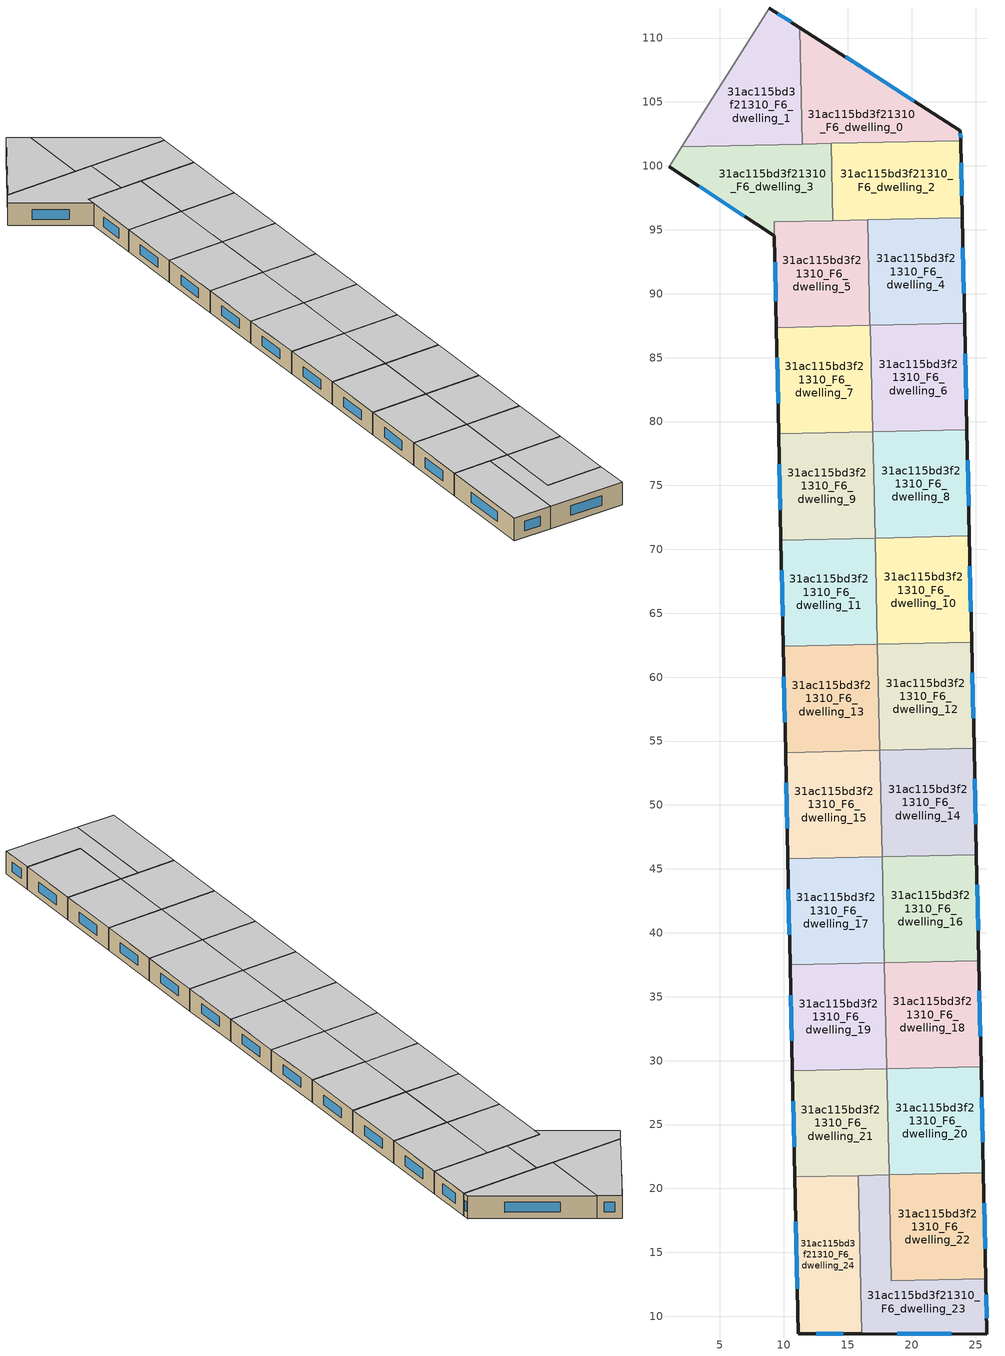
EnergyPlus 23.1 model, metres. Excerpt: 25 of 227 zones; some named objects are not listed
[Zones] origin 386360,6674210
31ac115bd3f21310_F6_dwelling_0
 floor to 31ac115bd3f21310_F5_dwelling_0 (EU_floor_Construction): 23.81,102.76 23.83,101.98 11.45,101.71 11.24,110.82 z18
 wall outside (EU_wall_Construction): 23.83,101.98 23.81,102.76 11.24,110.82 z18:21
 wall to 31ac115bd3f21310_F6_dwelling_1 (EU_wall_Construction): 11.24,110.82 11.45,101.71 z18:21
 wall to 31ac115bd3f21310_F6_dwelling_2 (EU_wall_Construction): 13.69,101.76 23.83,101.98 z18:21
 wall to 31ac115bd3f21310_F6_dwelling_3 (EU_wall_Construction): 11.45,101.71 13.69,101.76 z18:21
 window (EU_Window_Construction): 20.22,105.07 14.83,108.52 / 23.82,102.21 23.81,102.54 z18.86:20.14
 ceiling to 31ac115bd3f21310_F7_dwelling_0 (EU_floor_Construction): 23.83,101.98 23.81,102.76 11.24,110.82 11.45,101.71 z21
31ac115bd3f21310_F6_dwelling_1
 floor to 31ac115bd3f21310_F5_dwelling_1 (EU_floor_Construction): 11.24,110.82 11.45,101.71 2,101.5 8.86,112.35 z18
 wall outside (EU_wall_Construction): 11.24,110.82 8.86,112.35 z18:21
 wall adiabatic (EU_wall_Construction): 8.86,112.35 2,101.5 z18:21
 wall to 31ac115bd3f21310_F6_dwelling_3 (EU_wall_Construction): 2,101.5 11.45,101.71 z18:21
 window (EU_Window_Construction): 10.56,111.26 9.54,111.91 z18.86:20.14
 ceiling to 31ac115bd3f21310_F7_dwelling_1 (EU_floor_Construction): 11.45,101.71 11.24,110.82 8.86,112.35 2,101.5 z21
31ac115bd3f21310_F6_dwelling_10
 floor to 31ac115bd3f21310_F5_dwelling_10 (EU_floor_Construction): 24.51,71.05 24.69,62.74 17.33,62.57 17.14,70.88 z18
 wall outside (EU_wall_Construction): 24.69,62.74 24.51,71.05 z18:21
 wall to 31ac115bd3f21310_F6_dwelling_11 (EU_wall_Construction): 17.14,70.88 17.33,62.57 z18:21
 wall to 31ac115bd3f21310_F6_dwelling_12 (EU_wall_Construction): 17.33,62.57 24.69,62.74 z18:21
 wall to 31ac115bd3f21310_F6_dwelling_8 (EU_wall_Construction): 24.51,71.05 17.14,70.88 z18:21
 window (EU_Window_Construction): 24.64,65.11 24.56,68.67 z18.86:20.14
 ceiling to 31ac115bd3f21310_F7_dwelling_10 (EU_floor_Construction): 24.69,62.74 24.51,71.05 17.14,70.88 17.33,62.57 z21
31ac115bd3f21310_F6_dwelling_11
 floor to 31ac115bd3f21310_F5_dwelling_11 (EU_floor_Construction): 17.14,70.88 17.33,62.57 9.95,62.41 9.78,70.72 z18
 wall outside (EU_wall_Construction): 9.78,70.72 9.95,62.41 z18:21
 wall to 31ac115bd3f21310_F6_dwelling_9 (EU_wall_Construction): 17.14,70.88 9.78,70.72 z18:21
 wall to 31ac115bd3f21310_F6_dwelling_13 (EU_wall_Construction): 9.95,62.41 17.32,62.57 z18:21
 window (EU_Window_Construction): 9.83,68.35 9.9,64.78 z18.86:20.14
 ceiling to 31ac115bd3f21310_F7_dwelling_11 (EU_floor_Construction): 17.33,62.57 17.14,70.88 9.78,70.72 9.95,62.41 z21
31ac115bd3f21310_F6_dwelling_12
 floor to 31ac115bd3f21310_F5_dwelling_12 (EU_floor_Construction): 24.69,62.74 24.88,54.43 17.51,54.26 17.32,62.57 z18
 wall outside (EU_wall_Construction): 24.88,54.43 24.69,62.74 z18:21
 wall to 31ac115bd3f21310_F6_dwelling_13 (EU_wall_Construction): 17.32,62.57 17.51,54.26 z18:21
 wall to 31ac115bd3f21310_F6_dwelling_14 (EU_wall_Construction): 17.51,54.26 24.88,54.43 z18:21
 window (EU_Window_Construction): 24.83,56.8 24.75,60.36 z18.86:20.14
 ceiling to 31ac115bd3f21310_F7_dwelling_12 (EU_floor_Construction): 24.88,54.43 24.69,62.74 17.32,62.57 17.51,54.26 z21
31ac115bd3f21310_F6_dwelling_13
 floor to 31ac115bd3f21310_F5_dwelling_13 (EU_floor_Construction): 17.32,62.57 17.51,54.26 10.13,54.1 9.95,62.41 z18
 wall outside (EU_wall_Construction): 9.95,62.41 10.13,54.1 z18:21
 wall to 31ac115bd3f21310_F6_dwelling_15 (EU_wall_Construction): 10.13,54.1 17.5,54.26 z18:21
 window (EU_Window_Construction): 10.01,60.04 10.08,56.47 z18.86:20.14
 ceiling to 31ac115bd3f21310_F7_dwelling_13 (EU_floor_Construction): 17.51,54.26 17.32,62.57 9.95,62.41 10.13,54.1 z21
31ac115bd3f21310_F6_dwelling_14
 floor to 31ac115bd3f21310_F5_dwelling_14 (EU_floor_Construction): 24.88,54.43 25.06,46.12 17.69,45.96 17.5,54.26 z18
 wall outside (EU_wall_Construction): 25.06,46.12 24.88,54.43 z18:21
 wall to 31ac115bd3f21310_F6_dwelling_15 (EU_wall_Construction): 17.5,54.26 17.69,45.96 25.06,46.12 z18:21
 window (EU_Window_Construction): 25.01,48.49 24.93,52.05 z18.86:20.14
 ceiling to 31ac115bd3f21310_F7_dwelling_14 (EU_floor_Construction): 25.06,46.12 24.88,54.43 17.5,54.26 17.69,45.96 z21
31ac115bd3f21310_F6_dwelling_15
 floor to 31ac115bd3f21310_F5_dwelling_15 (EU_floor_Construction): 17.5,54.26 17.69,45.96 10.31,45.79 10.13,54.1 z18
 wall outside (EU_wall_Construction): 10.13,54.1 10.31,45.79 z18:21
 wall to 31ac115bd3f21310_F6_dwelling_16 (EU_wall_Construction): 17.68,45.96 25.06,46.12 z18:21
 wall to 31ac115bd3f21310_F6_dwelling_17 (EU_wall_Construction): 10.31,45.79 17.68,45.96 z18:21
 window (EU_Window_Construction): 10.18,51.73 10.26,48.17 z18.86:20.14
 ceiling to 31ac115bd3f21310_F7_dwelling_15 (EU_floor_Construction): 17.69,45.96 17.5,54.26 10.13,54.1 10.31,45.79 z21
31ac115bd3f21310_F6_dwelling_16
 floor to 31ac115bd3f21310_F5_dwelling_16 (EU_floor_Construction): 25.06,46.12 25.24,37.82 17.87,37.66 17.68,45.96 z18
 wall outside (EU_wall_Construction): 25.24,37.82 25.06,46.12 z18:21
 wall to 31ac115bd3f21310_F6_dwelling_17 (EU_wall_Construction): 17.68,45.96 17.87,37.66 z18:21
 wall to 31ac115bd3f21310_F6_dwelling_18 (EU_wall_Construction): 17.87,37.66 25.24,37.82 z18:21
 window (EU_Window_Construction): 25.19,40.19 25.11,43.75 z18.86:20.14
 ceiling to 31ac115bd3f21310_F7_dwelling_16 (EU_floor_Construction): 25.24,37.82 25.06,46.12 17.68,45.96 17.87,37.66 z21
31ac115bd3f21310_F6_dwelling_17
 floor to 31ac115bd3f21310_F5_dwelling_17 (EU_floor_Construction): 17.68,45.96 17.87,37.66 10.49,37.49 10.31,45.79 z18
 wall outside (EU_wall_Construction): 10.31,45.79 10.49,37.49 z18:21
 wall to 31ac115bd3f21310_F6_dwelling_19 (EU_wall_Construction): 10.49,37.49 17.87,37.66 z18:21
 window (EU_Window_Construction): 10.36,43.42 10.44,39.86 z18.86:20.14
 ceiling to 31ac115bd3f21310_F7_dwelling_17 (EU_floor_Construction): 17.87,37.66 17.68,45.96 10.31,45.79 10.49,37.49 z21
31ac115bd3f21310_F6_dwelling_18
 floor to 31ac115bd3f21310_F5_dwelling_18 (EU_floor_Construction): 25.24,37.82 25.43,29.52 18.05,29.36 17.87,37.66 z18
 wall outside (EU_wall_Construction): 25.43,29.52 25.24,37.82 z18:21
 wall to 31ac115bd3f21310_F6_dwelling_19 (EU_wall_Construction): 17.87,37.66 18.05,29.36 z18:21
 wall to 31ac115bd3f21310_F6_dwelling_20 (EU_wall_Construction): 18.05,29.36 25.43,29.52 z18:21
 window (EU_Window_Construction): 25.38,31.89 25.3,35.45 z18.86:20.14
 ceiling to 31ac115bd3f21310_F7_dwelling_18 (EU_floor_Construction): 25.43,29.52 25.24,37.82 17.87,37.66 18.05,29.36 z21
31ac115bd3f21310_F6_dwelling_19
 floor to 31ac115bd3f21310_F5_dwelling_19 (EU_floor_Construction): 17.87,37.66 18.05,29.36 10.67,29.19 10.49,37.49 z18
 wall outside (EU_wall_Construction): 10.49,37.49 10.67,29.19 z18:21
 wall to 31ac115bd3f21310_F6_dwelling_20 (EU_wall_Construction): 10.67,29.19 18.05,29.36 z18:21
 window (EU_Window_Construction): 10.54,35.12 10.62,31.56 z18.86:20.14
 ceiling to 31ac115bd3f21310_F7_dwelling_19 (EU_floor_Construction): 18.05,29.36 17.87,37.66 10.49,37.49 10.67,29.19 z21
31ac115bd3f21310_F6_dwelling_2
 floor to 31ac115bd3f21310_F5_dwelling_2 (EU_floor_Construction): 23.83,101.98 23.96,95.94 13.82,95.72 13.69,101.76 z18
 wall outside (EU_wall_Construction): 23.96,95.94 23.83,101.98 z18:21
 wall to 31ac115bd3f21310_F6_dwelling_3 (EU_wall_Construction): 13.69,101.76 13.82,95.72 z18:21
 wall to 31ac115bd3f21310_F6_dwelling_4 (EU_wall_Construction): 16.55,95.78 23.96,95.94 z18:21
 wall to 31ac115bd3f21310_F6_dwelling_5 (EU_wall_Construction): 13.82,95.72 16.55,95.78 z18:21
 window (EU_Window_Construction): 23.92,97.67 23.86,100.26 z18.86:20.14
 ceiling to 31ac115bd3f21310_F7_dwelling_2 (EU_floor_Construction): 23.96,95.94 23.83,101.98 13.69,101.76 13.82,95.72 z21
31ac115bd3f21310_F6_dwelling_20
 floor to 31ac115bd3f21310_F5_dwelling_20 (EU_floor_Construction): 25.43,29.52 25.61,21.22 18.23,21.06 18.05,29.36 z18
 wall outside (EU_wall_Construction): 25.61,21.22 25.43,29.52 z18:21
 wall to 31ac115bd3f21310_F6_dwelling_21 (EU_wall_Construction): 10.67,29.19 18.05,29.36 18.23,21.06 z18:21
 wall to 31ac115bd3f21310_F6_dwelling_22 (EU_wall_Construction): 18.23,21.06 25.61,21.22 z18:21
 window (EU_Window_Construction): 25.56,23.59 25.48,27.15 z18.86:20.14
 ceiling to 31ac115bd3f21310_F7_dwelling_20 (EU_floor_Construction): 25.61,21.22 25.43,29.52 18.05,29.36 18.23,21.06 z21
31ac115bd3f21310_F6_dwelling_21
 floor to 31ac115bd3f21310_F5_dwelling_21 (EU_floor_Construction): 18.05,29.36 18.23,21.06 10.85,20.9 10.67,29.19 z18
 wall outside (EU_wall_Construction): 10.67,29.19 10.85,20.9 z18:21
 wall to 31ac115bd3f21310_F6_dwelling_24 (EU_wall_Construction): 10.85,20.9 15.81,21.01 z18:21
 wall to 31ac115bd3f21310_F6_dwelling_23 (EU_wall_Construction): 15.81,21.01 18.23,21.06 z18:21
 window (EU_Window_Construction): 10.72,26.82 10.8,23.27 z18.86:20.14
 ceiling to 31ac115bd3f21310_F7_dwelling_21 (EU_floor_Construction): 18.23,21.06 18.05,29.36 10.67,29.19 10.85,20.9 z21
31ac115bd3f21310_F6_dwelling_22
 floor to 31ac115bd3f21310_F5_dwelling_22 (EU_floor_Construction): 25.61,21.22 25.79,12.93 18.41,12.77 18.23,21.06 z18
 wall outside (EU_wall_Construction): 25.79,12.93 25.61,21.22 z18:21
 wall to 31ac115bd3f21310_F6_dwelling_23 (EU_wall_Construction): 18.23,21.06 18.41,12.77 25.79,12.93 z18:21
 window (EU_Window_Construction): 25.74,15.3 25.66,18.85 z18.86:20.14
 ceiling to 31ac115bd3f21310_F7_dwelling_22 (EU_floor_Construction): 25.79,12.93 25.61,21.22 18.23,21.06 18.41,12.77 z21
31ac115bd3f21310_F6_dwelling_23
 floor to 31ac115bd3f21310_F5_dwelling_23 (EU_floor_Construction): 18.23,21.06 18.41,12.77 25.79,12.93 25.89,8.61 16.09,8.62 15.81,21.01 z18
 wall outside (EU_wall_Construction): 16.09,8.62 25.89,8.61 25.79,12.93 z18:21
 wall to 31ac115bd3f21310_F6_dwelling_24 (EU_wall_Construction): 15.81,21.01 16.09,8.62 z18:21
 window (EU_Window_Construction): 25.86,9.84 25.82,11.7 / 18.89,8.62 23.09,8.61 z18.86:20.14
 ceiling to 31ac115bd3f21310_F7_dwelling_23 (EU_floor_Construction): 25.89,8.61 25.79,12.93 18.41,12.77 18.23,21.06 15.81,21.01 16.09,8.62 z21
31ac115bd3f21310_F6_dwelling_24
 floor to 31ac115bd3f21310_F5_dwelling_24 (EU_floor_Construction): 15.81,21.01 16.09,8.62 11.11,8.63 10.85,20.9 z18
 wall outside (EU_wall_Construction): 10.85,20.9 11.11,8.63 16.09,8.62 z18:21
 window (EU_Window_Construction): 12.53,8.63 14.66,8.63 / 10.92,17.39 11.03,12.14 z18.86:20.14
 ceiling to 31ac115bd3f21310_F7_dwelling_24 (EU_floor_Construction): 16.09,8.62 15.81,21.01 10.85,20.9 11.11,8.63 z21
31ac115bd3f21310_F6_dwelling_3
 floor to 31ac115bd3f21310_F5_dwelling_3 (EU_floor_Construction): 13.69,101.76 13.82,95.72 9.24,95.62 9.27,94.52 1.02,99.95 2,101.5 z18
 wall outside (EU_wall_Construction): 1.02,99.95 9.27,94.52 z18:21
 wall adiabatic (EU_wall_Construction): 2,101.5 1.02,99.95 z18:21
 wall to 31ac115bd3f21310_F6_dwelling_5 (EU_wall_Construction): 9.27,94.52 9.24,95.62 13.82,95.72 z18:21
 window (EU_Window_Construction): 3.37,98.4 6.91,96.07 z18.86:20.14
 ceiling to 31ac115bd3f21310_F7_dwelling_3 (EU_floor_Construction): 13.82,95.72 13.69,101.76 2,101.5 1.02,99.95 9.27,94.52 9.24,95.62 z21
31ac115bd3f21310_F6_dwelling_4
 floor to 31ac115bd3f21310_F5_dwelling_4 (EU_floor_Construction): 23.96,95.94 24.14,87.68 16.73,87.51 16.55,95.78 z18
 wall outside (EU_wall_Construction): 24.14,87.68 23.96,95.94 z18:21
 wall to 31ac115bd3f21310_F6_dwelling_5 (EU_wall_Construction): 16.55,95.78 16.73,87.51 z18:21
 wall to 31ac115bd3f21310_F6_dwelling_6 (EU_wall_Construction): 16.78,87.52 24.14,87.68 z18:21
 wall to 31ac115bd3f21310_F6_dwelling_7 (EU_wall_Construction): 16.73,87.51 16.78,87.52 z18:21
 window (EU_Window_Construction): 24.09,90.04 24.01,93.58 z18.86:20.14
 ceiling to 31ac115bd3f21310_F7_dwelling_4 (EU_floor_Construction): 24.14,87.68 23.96,95.94 16.55,95.78 16.73,87.51 z21
31ac115bd3f21310_F6_dwelling_5
 floor to 31ac115bd3f21310_F5_dwelling_5 (EU_floor_Construction): 16.55,95.78 16.73,87.51 9.42,87.35 9.24,95.62 z18
 wall outside (EU_wall_Construction): 9.27,94.52 9.42,87.35 z18:21
 wall to 31ac115bd3f21310_F6_dwelling_7 (EU_wall_Construction): 9.42,87.35 16.73,87.51 z18:21
 window (EU_Window_Construction): 9.31,92.47 9.38,89.4 z18.86:20.14
 ceiling to 31ac115bd3f21310_F7_dwelling_5 (EU_floor_Construction): 16.73,87.51 16.55,95.78 9.24,95.62 9.42,87.35 z21
31ac115bd3f21310_F6_dwelling_6
 floor to 31ac115bd3f21310_F5_dwelling_6 (EU_floor_Construction): 24.14,87.68 24.33,79.36 16.96,79.2 16.78,87.52 z18
 wall outside (EU_wall_Construction): 24.33,79.36 24.14,87.68 z18:21
 wall to 31ac115bd3f21310_F6_dwelling_7 (EU_wall_Construction): 16.78,87.52 16.96,79.2 z18:21
 wall to 31ac115bd3f21310_F6_dwelling_8 (EU_wall_Construction): 16.96,79.2 24.33,79.36 z18:21
 window (EU_Window_Construction): 24.27,81.74 24.2,85.3 z18.86:20.14
 ceiling to 31ac115bd3f21310_F7_dwelling_6 (EU_floor_Construction): 24.33,79.36 24.14,87.68 16.78,87.52 16.96,79.2 z21
31ac115bd3f21310_F6_dwelling_7
 floor to 31ac115bd3f21310_F5_dwelling_7 (EU_floor_Construction): 16.78,87.52 16.96,79.2 9.6,79.04 9.42,87.35 z18
 wall outside (EU_wall_Construction): 9.42,87.35 9.6,79.04 z18:21
 wall to 31ac115bd3f21310_F6_dwelling_9 (EU_wall_Construction): 9.6,79.04 16.96,79.2 z18:21
 window (EU_Window_Construction): 9.47,84.98 9.55,81.41 z18.86:20.14
 ceiling to 31ac115bd3f21310_F7_dwelling_7 (EU_floor_Construction): 16.96,79.2 16.78,87.52 9.42,87.35 9.6,79.04 z21
31ac115bd3f21310_F6_dwelling_8
 floor to 31ac115bd3f21310_F5_dwelling_8 (EU_floor_Construction): 24.33,79.36 24.51,71.05 17.15,70.88 16.96,79.2 z18
 wall outside (EU_wall_Construction): 24.51,71.05 24.33,79.36 z18:21
 wall to 31ac115bd3f21310_F6_dwelling_9 (EU_wall_Construction): 16.96,79.2 17.15,70.88 z18:21
 window (EU_Window_Construction): 24.46,73.42 24.38,76.99 z18.86:20.14
 ceiling to 31ac115bd3f21310_F7_dwelling_8 (EU_floor_Construction): 24.51,71.05 24.33,79.36 16.96,79.2 17.15,70.88 z21
31ac115bd3f21310_F6_dwelling_9
 floor to 31ac115bd3f21310_F5_dwelling_9 (EU_floor_Construction): 16.96,79.2 17.15,70.88 9.78,70.72 9.6,79.04 z18
 wall outside (EU_wall_Construction): 9.6,79.04 9.78,70.72 z18:21
 window (EU_Window_Construction): 9.65,76.66 9.72,73.1 z18.86:20.14
 ceiling to 31ac115bd3f21310_F7_dwelling_9 (EU_floor_Construction): 17.15,70.88 16.96,79.2 9.6,79.04 9.78,70.72 z21
[Building]
EU S2 Campaign: North Axis=0; Terrain=City; Solar Distribution=FullExterior
[Site:Location]
Helsinki-Vantaa.AP: Latitude=60.317; Longitude=24.963; Time Zone=2; Elevation=54.6
[SizingPeriod:WeatherFileDays]
AnnualSizingPeriod: Begin Month=1; Begin Day of Month=1; End Month=12; End Day of Month=31; Day of Week for Start Day=Monday; Use Weather File Daylight Saving Period=No; Use Weather File Rain and Snow Indicators=No
[MATERIAL]
EU_InternalMass_Material: Roughness=MediumRough; Thickness=0.1; Conductivity=1; Density=1800; Specific Heat=900; Thermal Absorptance=0.9; Solar Absorptance=0.7; Visible Absorptance=0.7
[MATERIAL:NOMASS] Roughness=MediumRough; Thermal Absorptance=0.9; Solar Absorptance=0.7; Visible Absorptance=0.7
Name | Thermal Resistance
EU_wall_NoMass | 1.10183
EU_floor_NoMass | 1.70606
[WINDOWMATERIAL:SIMPLEGLAZINGSYSTEM]
EU_Window_SimpleGlazing: UFactor=3.11035; Solar Heat Gain Coefficient=0.8; Visible Transmittance=0.8
[CONSTRUCTION]
EU_wall_Construction: EU_wall_NoMass
EU_floor_Construction: EU_floor_NoMass
EU_Window_Construction: EU_Window_SimpleGlazing
EU_InternalMass_Construction: EU_InternalMass_Material
[ZONE] Type=1; Multiplier=1; Ceiling Height=autocalculate; Floor Area=autocalculate; Part of Total Floor Area=Yes
Name | Volume
31ac115bd3f21310_F6_dwelling_0 | 183.807
31ac115bd3f21310_F6_dwelling_1; 31ac115bd3f21310_F6_dwelling_17 | 183.82
31ac115bd3f21310_F6_dwelling_10; 31ac115bd3f21310_F6_dwelling_22 | 183.818
31ac115bd3f21310_F6_dwelling_11 | 183.841
31ac115bd3f21310_F6_dwelling_12 | 183.805
31ac115bd3f21310_F6_dwelling_13; 31ac115bd3f21310_F6_dwelling_18 | 183.817
31ac115bd3f21310_F6_dwelling_14 | 183.813
31ac115bd3f21310_F6_dwelling_15 | 183.833
31ac115bd3f21310_F6_dwelling_16 | 183.821
31ac115bd3f21310_F6_dwelling_19; 31ac115bd3f21310_F6_dwelling_6 | 183.816
31ac115bd3f21310_F6_dwelling_2 | 183.831
31ac115bd3f21310_F6_dwelling_20 | 183.824
31ac115bd3f21310_F6_dwelling_21 | 183.798
31ac115bd3f21310_F6_dwelling_23 | 183.823
31ac115bd3f21310_F6_dwelling_24 | 183.819
31ac115bd3f21310_F6_dwelling_3 | 186.448
31ac115bd3f21310_F6_dwelling_4 | 183.83
31ac115bd3f21310_F6_dwelling_5 | 181.186
31ac115bd3f21310_F6_dwelling_7 | 183.803
31ac115bd3f21310_F6_dwelling_8 | 183.81
31ac115bd3f21310_F6_dwelling_9 | 183.847
[INTERNALMASS] Construction=EU_InternalMass_Construction
Name | Zone or ZoneList | Surface Area
31ac115bd3f21310_F6_dwelling_0_EU_InternalMass | 31ac115bd3f21310_F6_dwelling_0 | 61.2675
31ac115bd3f21310_F6_dwelling_1_EU_InternalMass | 31ac115bd3f21310_F6_dwelling_1 | 61.2724
31ac115bd3f21310_F6_dwelling_2_EU_InternalMass | 31ac115bd3f21310_F6_dwelling_2 | 61.276
31ac115bd3f21310_F6_dwelling_3_EU_InternalMass | 31ac115bd3f21310_F6_dwelling_3 | 62.1521
31ac115bd3f21310_F6_dwelling_4_EU_InternalMass | 31ac115bd3f21310_F6_dwelling_4 | 61.2768
31ac115bd3f21310_F6_dwelling_5_EU_InternalMass | 31ac115bd3f21310_F6_dwelling_5 | 60.4044
31ac115bd3f21310_F6_dwelling_6_EU_InternalMass | 31ac115bd3f21310_F6_dwelling_6 | 61.2742
31ac115bd3f21310_F6_dwelling_7_EU_InternalMass | 31ac115bd3f21310_F6_dwelling_7 | 61.2676
31ac115bd3f21310_F6_dwelling_8_EU_InternalMass | 31ac115bd3f21310_F6_dwelling_8 | 61.2699
31ac115bd3f21310_F6_dwelling_9_EU_InternalMass | 31ac115bd3f21310_F6_dwelling_9 | 61.28
31ac115bd3f21310_F6_dwelling_10_EU_InternalMass | 31ac115bd3f21310_F6_dwelling_10 | 61.2728
31ac115bd3f21310_F6_dwelling_11_EU_InternalMass | 31ac115bd3f21310_F6_dwelling_11 | 61.2806
31ac115bd3f21310_F6_dwelling_12_EU_InternalMass | 31ac115bd3f21310_F6_dwelling_12 | 61.2683
31ac115bd3f21310_F6_dwelling_13_EU_InternalMass | 31ac115bd3f21310_F6_dwelling_13 | 61.2699
31ac115bd3f21310_F6_dwelling_14_EU_InternalMass | 31ac115bd3f21310_F6_dwelling_14 | 61.271
31ac115bd3f21310_F6_dwelling_15_EU_InternalMass | 31ac115bd3f21310_F6_dwelling_15 | 61.2812
31ac115bd3f21310_F6_dwelling_16_EU_InternalMass | 31ac115bd3f21310_F6_dwelling_16 | 61.2713
31ac115bd3f21310_F6_dwelling_17_EU_InternalMass | 31ac115bd3f21310_F6_dwelling_17 | 61.2734
31ac115bd3f21310_F6_dwelling_18_EU_InternalMass | 31ac115bd3f21310_F6_dwelling_18 | 61.2723
31ac115bd3f21310_F6_dwelling_19_EU_InternalMass | 31ac115bd3f21310_F6_dwelling_19 | 61.2737
31ac115bd3f21310_F6_dwelling_20_EU_InternalMass | 31ac115bd3f21310_F6_dwelling_20 | 61.276
31ac115bd3f21310_F6_dwelling_21_EU_InternalMass | 31ac115bd3f21310_F6_dwelling_21 | 61.2663
31ac115bd3f21310_F6_dwelling_22_EU_InternalMass | 31ac115bd3f21310_F6_dwelling_22 | 61.275
31ac115bd3f21310_F6_dwelling_23_EU_InternalMass | 31ac115bd3f21310_F6_dwelling_23 | 61.274
31ac115bd3f21310_F6_dwelling_24_EU_InternalMass | 31ac115bd3f21310_F6_dwelling_24 | 61.2717
[OTHEREQUIPMENT] Fuel Type=Electricity; Design Level Calculation Method=Watts/Area; Power per Zone Floor Area=1; Fraction Latent=0; Fraction Radiant=0; Fraction Lost=0; Carbon Dioxide Generation Rate=0; EndUse Subcategory=EU_Step8_InternalGains
Name | Zone or ZoneList or Space or SpaceList | Schedule
EU_Step8_InternalGain_31ac115bd3f21310_F6_dwelling_0_f000 | 31ac115bd3f21310_F6_dwelling_0 | EU_Step8_GainSchedule_31ac115bd3f21310_F6_dwelling_0_f000
EU_Step8_InternalGain_31ac115bd3f21310_F6_dwelling_1_f000 | 31ac115bd3f21310_F6_dwelling_1 | EU_Step8_GainSchedule_31ac115bd3f21310_F6_dwelling_1_f000
EU_Step8_InternalGain_31ac115bd3f21310_F6_dwelling_2_f000 | 31ac115bd3f21310_F6_dwelling_2 | EU_Step8_GainSchedule_31ac115bd3f21310_F6_dwelling_2_f000
EU_Step8_InternalGain_31ac115bd3f21310_F6_dwelling_3_f000 | 31ac115bd3f21310_F6_dwelling_3 | EU_Step8_GainSchedule_31ac115bd3f21310_F6_dwelling_3_f000
EU_Step8_InternalGain_31ac115bd3f21310_F6_dwelling_4_f000 | 31ac115bd3f21310_F6_dwelling_4 | EU_Step8_GainSchedule_31ac115bd3f21310_F6_dwelling_4_f000
EU_Step8_InternalGain_31ac115bd3f21310_F6_dwelling_5_f000 | 31ac115bd3f21310_F6_dwelling_5 | EU_Step8_GainSchedule_31ac115bd3f21310_F6_dwelling_5_f000
EU_Step8_InternalGain_31ac115bd3f21310_F6_dwelling_6_f000 | 31ac115bd3f21310_F6_dwelling_6 | EU_Step8_GainSchedule_31ac115bd3f21310_F6_dwelling_6_f000
EU_Step8_InternalGain_31ac115bd3f21310_F6_dwelling_7_f000 | 31ac115bd3f21310_F6_dwelling_7 | EU_Step8_GainSchedule_31ac115bd3f21310_F6_dwelling_7_f000
EU_Step8_InternalGain_31ac115bd3f21310_F6_dwelling_8_f000 | 31ac115bd3f21310_F6_dwelling_8 | EU_Step8_GainSchedule_31ac115bd3f21310_F6_dwelling_8_f000
EU_Step8_InternalGain_31ac115bd3f21310_F6_dwelling_9_f000 | 31ac115bd3f21310_F6_dwelling_9 | EU_Step8_GainSchedule_31ac115bd3f21310_F6_dwelling_9_f000
EU_Step8_InternalGain_31ac115bd3f21310_F6_dwelling_10_f000 | 31ac115bd3f21310_F6_dwelling_10 | EU_Step8_GainSchedule_31ac115bd3f21310_F6_dwelling_10_f000
EU_Step8_InternalGain_31ac115bd3f21310_F6_dwelling_11_f000 | 31ac115bd3f21310_F6_dwelling_11 | EU_Step8_GainSchedule_31ac115bd3f21310_F6_dwelling_11_f000
EU_Step8_InternalGain_31ac115bd3f21310_F6_dwelling_12_f000 | 31ac115bd3f21310_F6_dwelling_12 | EU_Step8_GainSchedule_31ac115bd3f21310_F6_dwelling_12_f000
EU_Step8_InternalGain_31ac115bd3f21310_F6_dwelling_13_f000 | 31ac115bd3f21310_F6_dwelling_13 | EU_Step8_GainSchedule_31ac115bd3f21310_F6_dwelling_13_f000
EU_Step8_InternalGain_31ac115bd3f21310_F6_dwelling_14_f000 | 31ac115bd3f21310_F6_dwelling_14 | EU_Step8_GainSchedule_31ac115bd3f21310_F6_dwelling_14_f000
EU_Step8_InternalGain_31ac115bd3f21310_F6_dwelling_15_f000 | 31ac115bd3f21310_F6_dwelling_15 | EU_Step8_GainSchedule_31ac115bd3f21310_F6_dwelling_15_f000
EU_Step8_InternalGain_31ac115bd3f21310_F6_dwelling_16_f000 | 31ac115bd3f21310_F6_dwelling_16 | EU_Step8_GainSchedule_31ac115bd3f21310_F6_dwelling_16_f000
EU_Step8_InternalGain_31ac115bd3f21310_F6_dwelling_17_f000 | 31ac115bd3f21310_F6_dwelling_17 | EU_Step8_GainSchedule_31ac115bd3f21310_F6_dwelling_17_f000
EU_Step8_InternalGain_31ac115bd3f21310_F6_dwelling_18_f000 | 31ac115bd3f21310_F6_dwelling_18 | EU_Step8_GainSchedule_31ac115bd3f21310_F6_dwelling_18_f000
EU_Step8_InternalGain_31ac115bd3f21310_F6_dwelling_19_f000 | 31ac115bd3f21310_F6_dwelling_19 | EU_Step8_GainSchedule_31ac115bd3f21310_F6_dwelling_19_f000
EU_Step8_InternalGain_31ac115bd3f21310_F6_dwelling_20_f000 | 31ac115bd3f21310_F6_dwelling_20 | EU_Step8_GainSchedule_31ac115bd3f21310_F6_dwelling_20_f000
EU_Step8_InternalGain_31ac115bd3f21310_F6_dwelling_21_f000 | 31ac115bd3f21310_F6_dwelling_21 | EU_Step8_GainSchedule_31ac115bd3f21310_F6_dwelling_21_f000
EU_Step8_InternalGain_31ac115bd3f21310_F6_dwelling_22_f000 | 31ac115bd3f21310_F6_dwelling_22 | EU_Step8_GainSchedule_31ac115bd3f21310_F6_dwelling_22_f000
EU_Step8_InternalGain_31ac115bd3f21310_F6_dwelling_23_f000 | 31ac115bd3f21310_F6_dwelling_23 | EU_Step8_GainSchedule_31ac115bd3f21310_F6_dwelling_23_f000
EU_Step8_InternalGain_31ac115bd3f21310_F6_dwelling_24_f000 | 31ac115bd3f21310_F6_dwelling_24 | EU_Step8_GainSchedule_31ac115bd3f21310_F6_dwelling_24_f000
[ZONEVENTILATION:DESIGNFLOWRATE] Schedule=EU_AlwaysOn; Design Flow Rate Calculation Method=AirChanges/Hour; Air Changes per Hour=0.756316; Ventilation Type=Natural; Fan Pressure Rise=0; Fan Total Efficiency=1; Constant Term Coefficient=1; Temperature Term Coefficient=0; Velocity Term Coefficient=0; Velocity Squared Term Coefficient=0; Minimum Indoor Temperature=-100; Maximum Indoor Temperature=100; Delta Temperature=-100; Minimum Outdoor Temperature=-100; Maximum Outdoor Temperature=100; Maximum Wind Speed=40
Name | Zone or ZoneList or Space or SpaceList
EU_ConstantAir_31ac115bd3f21310_F6_dwelling_0 | 31ac115bd3f21310_F6_dwelling_0
EU_ConstantAir_31ac115bd3f21310_F6_dwelling_1 | 31ac115bd3f21310_F6_dwelling_1
EU_ConstantAir_31ac115bd3f21310_F6_dwelling_2 | 31ac115bd3f21310_F6_dwelling_2
EU_ConstantAir_31ac115bd3f21310_F6_dwelling_3 | 31ac115bd3f21310_F6_dwelling_3
EU_ConstantAir_31ac115bd3f21310_F6_dwelling_4 | 31ac115bd3f21310_F6_dwelling_4
EU_ConstantAir_31ac115bd3f21310_F6_dwelling_5 | 31ac115bd3f21310_F6_dwelling_5
EU_ConstantAir_31ac115bd3f21310_F6_dwelling_6 | 31ac115bd3f21310_F6_dwelling_6
EU_ConstantAir_31ac115bd3f21310_F6_dwelling_7 | 31ac115bd3f21310_F6_dwelling_7
EU_ConstantAir_31ac115bd3f21310_F6_dwelling_8 | 31ac115bd3f21310_F6_dwelling_8
EU_ConstantAir_31ac115bd3f21310_F6_dwelling_9 | 31ac115bd3f21310_F6_dwelling_9
EU_ConstantAir_31ac115bd3f21310_F6_dwelling_10 | 31ac115bd3f21310_F6_dwelling_10
EU_ConstantAir_31ac115bd3f21310_F6_dwelling_11 | 31ac115bd3f21310_F6_dwelling_11
EU_ConstantAir_31ac115bd3f21310_F6_dwelling_12 | 31ac115bd3f21310_F6_dwelling_12
EU_ConstantAir_31ac115bd3f21310_F6_dwelling_13 | 31ac115bd3f21310_F6_dwelling_13
EU_ConstantAir_31ac115bd3f21310_F6_dwelling_14 | 31ac115bd3f21310_F6_dwelling_14
EU_ConstantAir_31ac115bd3f21310_F6_dwelling_15 | 31ac115bd3f21310_F6_dwelling_15
EU_ConstantAir_31ac115bd3f21310_F6_dwelling_16 | 31ac115bd3f21310_F6_dwelling_16
EU_ConstantAir_31ac115bd3f21310_F6_dwelling_17 | 31ac115bd3f21310_F6_dwelling_17
EU_ConstantAir_31ac115bd3f21310_F6_dwelling_18 | 31ac115bd3f21310_F6_dwelling_18
EU_ConstantAir_31ac115bd3f21310_F6_dwelling_19 | 31ac115bd3f21310_F6_dwelling_19
EU_ConstantAir_31ac115bd3f21310_F6_dwelling_20 | 31ac115bd3f21310_F6_dwelling_20
EU_ConstantAir_31ac115bd3f21310_F6_dwelling_21 | 31ac115bd3f21310_F6_dwelling_21
EU_ConstantAir_31ac115bd3f21310_F6_dwelling_22 | 31ac115bd3f21310_F6_dwelling_22
EU_ConstantAir_31ac115bd3f21310_F6_dwelling_23 | 31ac115bd3f21310_F6_dwelling_23
EU_ConstantAir_31ac115bd3f21310_F6_dwelling_24 | 31ac115bd3f21310_F6_dwelling_24
[HVACTEMPLATE:ZONE:IDEALLOADSAIRSYSTEM] System Availability Schedule=EU_AlwaysOn; Maximum Heating Supply Air Temperature=50; Minimum Cooling Supply Air Temperature=13; Maximum Heating Supply Air Humidity Ratio=0.0156; Minimum Cooling Supply Air Humidity Ratio=0.0077; Heating Limit=NoLimit; Cooling Limit=NoLimit; Heating Availability Schedule=EU_AlwaysOn; Cooling Availability Schedule=EU_CoolingOff; Dehumidification Control Type=ConstantSensibleHeatRatio; Cooling Sensible Heat Ratio=0.7; Dehumidification Setpoint=60; Humidification Control Type=None; Humidification Setpoint=30; Outdoor Air Method=None; Outdoor Air Flow Rate per Person=0.00944; Outdoor Air Flow Rate per Zone Floor Area=0; Outdoor Air Flow Rate per Zone=0; Demand Controlled Ventilation Type=None; Outdoor Air Economizer Type=NoEconomizer; Heat Recovery Type=None; Sensible Heat Recovery Effectiveness=0.7; Latent Heat Recovery Effectiveness=0.65
Name | Template Thermostat
31ac115bd3f21310_F6_dwelling_0 | EU_HeatOnly_31ac115bd3f21310_F6_dwelling_0
31ac115bd3f21310_F6_dwelling_1 | EU_HeatOnly_31ac115bd3f21310_F6_dwelling_1
31ac115bd3f21310_F6_dwelling_2 | EU_HeatOnly_31ac115bd3f21310_F6_dwelling_2
31ac115bd3f21310_F6_dwelling_3 | EU_HeatOnly_31ac115bd3f21310_F6_dwelling_3
31ac115bd3f21310_F6_dwelling_4 | EU_HeatOnly_31ac115bd3f21310_F6_dwelling_4
31ac115bd3f21310_F6_dwelling_5 | EU_HeatOnly_31ac115bd3f21310_F6_dwelling_5
31ac115bd3f21310_F6_dwelling_6 | EU_HeatOnly_31ac115bd3f21310_F6_dwelling_6
31ac115bd3f21310_F6_dwelling_7 | EU_HeatOnly_31ac115bd3f21310_F6_dwelling_7
31ac115bd3f21310_F6_dwelling_8 | EU_HeatOnly_31ac115bd3f21310_F6_dwelling_8
31ac115bd3f21310_F6_dwelling_9 | EU_HeatOnly_31ac115bd3f21310_F6_dwelling_9
31ac115bd3f21310_F6_dwelling_10 | EU_HeatOnly_31ac115bd3f21310_F6_dwelling_10
31ac115bd3f21310_F6_dwelling_11 | EU_HeatOnly_31ac115bd3f21310_F6_dwelling_11
31ac115bd3f21310_F6_dwelling_12 | EU_HeatOnly_31ac115bd3f21310_F6_dwelling_12
31ac115bd3f21310_F6_dwelling_13 | EU_HeatOnly_31ac115bd3f21310_F6_dwelling_13
31ac115bd3f21310_F6_dwelling_14 | EU_HeatOnly_31ac115bd3f21310_F6_dwelling_14
31ac115bd3f21310_F6_dwelling_15 | EU_HeatOnly_31ac115bd3f21310_F6_dwelling_15
31ac115bd3f21310_F6_dwelling_16 | EU_HeatOnly_31ac115bd3f21310_F6_dwelling_16
31ac115bd3f21310_F6_dwelling_17 | EU_HeatOnly_31ac115bd3f21310_F6_dwelling_17
31ac115bd3f21310_F6_dwelling_18 | EU_HeatOnly_31ac115bd3f21310_F6_dwelling_18
31ac115bd3f21310_F6_dwelling_19 | EU_HeatOnly_31ac115bd3f21310_F6_dwelling_19
31ac115bd3f21310_F6_dwelling_20 | EU_HeatOnly_31ac115bd3f21310_F6_dwelling_20
31ac115bd3f21310_F6_dwelling_21 | EU_HeatOnly_31ac115bd3f21310_F6_dwelling_21
31ac115bd3f21310_F6_dwelling_22 | EU_HeatOnly_31ac115bd3f21310_F6_dwelling_22
31ac115bd3f21310_F6_dwelling_23 | EU_HeatOnly_31ac115bd3f21310_F6_dwelling_23
31ac115bd3f21310_F6_dwelling_24 | EU_HeatOnly_31ac115bd3f21310_F6_dwelling_24
[SIZING:ZONE] Zone Cooling Design Supply Air Temperature Input Method=SupplyAirTemperature; Zone Cooling Design Supply Air Temperature=13; Zone Heating Design Supply Air Temperature Input Method=SupplyAirTemperature; Zone Heating Design Supply Air Temperature=50; Zone Cooling Design Supply Air Humidity Ratio=0.008; Zone Heating Design Supply Air Humidity Ratio=0.008; Cooling Design Air Flow Method=DesignDay; Cooling Design Air Flow Rate=0; Cooling Minimum Air Flow per Zone Floor Area=0.000762; Cooling Minimum Air Flow=0; Cooling Minimum Air Flow Fraction=0.2; Heating Design Air Flow Method=DesignDay; Heating Design Air Flow Rate=0; Heating Maximum Air Flow per Zone Floor Area=0.002032; Heating Maximum Air Flow=0.141576; Heating Maximum Air Flow Fraction=0.3; Account for Dedicated Outdoor Air System=No; Dedicated Outdoor Air System Control Strategy=NeutralSupplyAir; Dedicated Outdoor Air Low Setpoint Temperature for Design=autosize; Dedicated Outdoor Air High Setpoint Temperature for Design=autosize; Zone Load Sizing Method=Sensible Load Only No Latent Load; Zone Latent Cooling Design Supply Air Humidity Ratio Input Method=HumidityRatioDifference; Zone Cooling Design Supply Air Humidity Ratio Difference=0.005; Zone Latent Heating Design Supply Air Humidity Ratio Input Method=HumidityRatioDifference; Zone Humidification Design Supply Air Humidity Ratio Difference=0.005
31ac115bd3f21310_F6_dwelling_0; 31ac115bd3f21310_F6_dwelling_1; 31ac115bd3f21310_F6_dwelling_2; 31ac115bd3f21310_F6_dwelling_3; 31ac115bd3f21310_F6_dwelling_4; 31ac115bd3f21310_F6_dwelling_5; 31ac115bd3f21310_F6_dwelling_6; 31ac115bd3f21310_F6_dwelling_7; 31ac115bd3f21310_F6_dwelling_8; 31ac115bd3f21310_F6_dwelling_9; 31ac115bd3f21310_F6_dwelling_10; 31ac115bd3f21310_F6_dwelling_11; 31ac115bd3f21310_F6_dwelling_12; 31ac115bd3f21310_F6_dwelling_13; 31ac115bd3f21310_F6_dwelling_14; 31ac115bd3f21310_F6_dwelling_15; 31ac115bd3f21310_F6_dwelling_16; 31ac115bd3f21310_F6_dwelling_17; 31ac115bd3f21310_F6_dwelling_18; 31ac115bd3f21310_F6_dwelling_19; 31ac115bd3f21310_F6_dwelling_20; 31ac115bd3f21310_F6_dwelling_21; 31ac115bd3f21310_F6_dwelling_22; 31ac115bd3f21310_F6_dwelling_23; 31ac115bd3f21310_F6_dwelling_24
[SCHEDULE:CONSTANT]
Name | Hourly Value
EU_AlwaysOn | 1
EU_CoolingOff | 0
[SCHEDULE:FILE] Column Number=1; Rows to Skip at Top=0; Number of Hours of Data=8760; Column Separator=Comma; Interpolate to Timestep=No; Minutes per Item=60; Adjust Schedule for Daylight Savings=Yes
Name | File
EU_Step8_GainSchedule_31ac115bd3f21310_F6_dwelling_0_f000 | ../../schedules/31ac115bd3f21310/31ac115bd3f21310_F6_dwelling_0_f000_gain.csv
EU_Step8_GainSchedule_31ac115bd3f21310_F6_dwelling_1_f000 | ../../schedules/31ac115bd3f21310/31ac115bd3f21310_F6_dwelling_1_f000_gain.csv
EU_Step8_GainSchedule_31ac115bd3f21310_F6_dwelling_2_f000 | ../../schedules/31ac115bd3f21310/31ac115bd3f21310_F6_dwelling_2_f000_gain.csv
EU_Step8_GainSchedule_31ac115bd3f21310_F6_dwelling_3_f000 | ../../schedules/31ac115bd3f21310/31ac115bd3f21310_F6_dwelling_3_f000_gain.csv
EU_Step8_GainSchedule_31ac115bd3f21310_F6_dwelling_4_f000 | ../../schedules/31ac115bd3f21310/31ac115bd3f21310_F6_dwelling_4_f000_gain.csv
EU_Step8_GainSchedule_31ac115bd3f21310_F6_dwelling_5_f000 | ../../schedules/31ac115bd3f21310/31ac115bd3f21310_F6_dwelling_5_f000_gain.csv
EU_Step8_GainSchedule_31ac115bd3f21310_F6_dwelling_6_f000 | ../../schedules/31ac115bd3f21310/31ac115bd3f21310_F6_dwelling_6_f000_gain.csv
EU_Step8_GainSchedule_31ac115bd3f21310_F6_dwelling_7_f000 | ../../schedules/31ac115bd3f21310/31ac115bd3f21310_F6_dwelling_7_f000_gain.csv
EU_Step8_GainSchedule_31ac115bd3f21310_F6_dwelling_8_f000 | ../../schedules/31ac115bd3f21310/31ac115bd3f21310_F6_dwelling_8_f000_gain.csv
EU_Step8_GainSchedule_31ac115bd3f21310_F6_dwelling_9_f000 | ../../schedules/31ac115bd3f21310/31ac115bd3f21310_F6_dwelling_9_f000_gain.csv
EU_Step8_GainSchedule_31ac115bd3f21310_F6_dwelling_10_f000 | ../../schedules/31ac115bd3f21310/31ac115bd3f21310_F6_dwelling_10_f000_gain.csv
EU_Step8_GainSchedule_31ac115bd3f21310_F6_dwelling_11_f000 | ../../schedules/31ac115bd3f21310/31ac115bd3f21310_F6_dwelling_11_f000_gain.csv
EU_Step8_GainSchedule_31ac115bd3f21310_F6_dwelling_12_f000 | ../../schedules/31ac115bd3f21310/31ac115bd3f21310_F6_dwelling_12_f000_gain.csv
EU_Step8_GainSchedule_31ac115bd3f21310_F6_dwelling_13_f000 | ../../schedules/31ac115bd3f21310/31ac115bd3f21310_F6_dwelling_13_f000_gain.csv
EU_Step8_GainSchedule_31ac115bd3f21310_F6_dwelling_14_f000 | ../../schedules/31ac115bd3f21310/31ac115bd3f21310_F6_dwelling_14_f000_gain.csv
EU_Step8_GainSchedule_31ac115bd3f21310_F6_dwelling_15_f000 | ../../schedules/31ac115bd3f21310/31ac115bd3f21310_F6_dwelling_15_f000_gain.csv
EU_Step8_GainSchedule_31ac115bd3f21310_F6_dwelling_16_f000 | ../../schedules/31ac115bd3f21310/31ac115bd3f21310_F6_dwelling_16_f000_gain.csv
EU_Step8_GainSchedule_31ac115bd3f21310_F6_dwelling_17_f000 | ../../schedules/31ac115bd3f21310/31ac115bd3f21310_F6_dwelling_17_f000_gain.csv
EU_Step8_GainSchedule_31ac115bd3f21310_F6_dwelling_18_f000 | ../../schedules/31ac115bd3f21310/31ac115bd3f21310_F6_dwelling_18_f000_gain.csv
EU_Step8_GainSchedule_31ac115bd3f21310_F6_dwelling_19_f000 | ../../schedules/31ac115bd3f21310/31ac115bd3f21310_F6_dwelling_19_f000_gain.csv
EU_Step8_GainSchedule_31ac115bd3f21310_F6_dwelling_20_f000 | ../../schedules/31ac115bd3f21310/31ac115bd3f21310_F6_dwelling_20_f000_gain.csv
EU_Step8_GainSchedule_31ac115bd3f21310_F6_dwelling_21_f000 | ../../schedules/31ac115bd3f21310/31ac115bd3f21310_F6_dwelling_21_f000_gain.csv
EU_Step8_GainSchedule_31ac115bd3f21310_F6_dwelling_22_f000 | ../../schedules/31ac115bd3f21310/31ac115bd3f21310_F6_dwelling_22_f000_gain.csv
EU_Step8_GainSchedule_31ac115bd3f21310_F6_dwelling_23_f000 | ../../schedules/31ac115bd3f21310/31ac115bd3f21310_F6_dwelling_23_f000_gain.csv
EU_Step8_GainSchedule_31ac115bd3f21310_F6_dwelling_24_f000 | ../../schedules/31ac115bd3f21310/31ac115bd3f21310_F6_dwelling_24_f000_gain.csv
